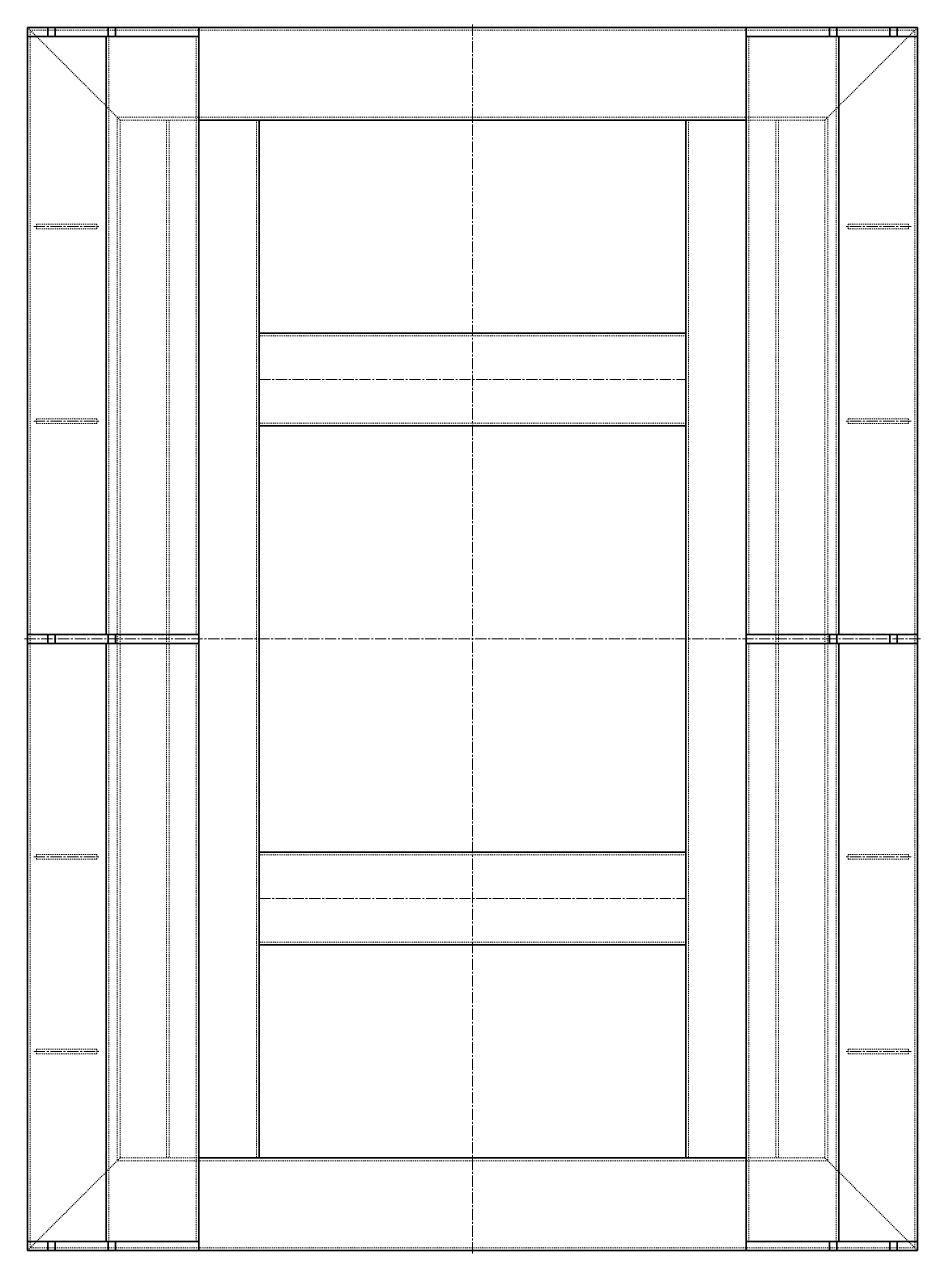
# Model space of a CAD drawing. Header units: millimetres. Extents: x -67280 to 67280, y -47520 to 47520.
# Drawn here: x 54081 to 55047, y -12611 to -11285 of the extents above; entities that cross this region are included whole.
import ezdxf

# ---------------------------------------------------------------- set-up
doc = ezdxf.new("R2010")
doc.units = ezdxf.units.MM
doc.linetypes.add('点画线', pattern=[18, 12, -2, 2, -2])
doc.linetypes.add('虚线', pattern=[2, 1, -1])
for name, color, linetype, lineweight in [('ACAD细实线', 2, 'Continuous', 18), ('EB0', 7, 'Continuous', 35), ('中心线层', 1, '点画线', 18), ('虚线层', 100, '虚线', 18)]:
    doc.layers.add(name, color=color, linetype=linetype, lineweight=lineweight)

# ---------------------------------------------------------------- blocks, each defined once
blk = doc.blocks.new('*X1743')
at = {"layer": 'EB0'}
for p, q in [((-480, 0), (480, 0)), ((-480, 0), (-480, -1320)), ((-458, 0), (-458, -10)), ((-450, 0), (-450, -10)), ((-385, 0), (-385, -10)), ((385, 0), (385, -10)), ((450, 0), (450, -10)), ((458, 0), (458, -10)), ((480, 0), (480, -1320)), ((-480, -10), (-295, -10)), ((-395, -10), (-395, -655)), ((-393, 0), (-393, -10)), ((-295, 0), (-295, -10)), ((-295, -10), (-295, -655)), ((295, 0), (295, -10)), ((480, -10), (295, -10)), ((295, -10), (295, -655)), ((393, 0), (393, -10)), ((395, -10), (395, -655)), ((-295, -100), (295, -100)), ((-230, -100), (-230, -1220)), ((230, -100), (230, -1220)), ((230, -330), (-230, -330)), ((230, -430), (-230, -430)), ((-295, -655), (-480, -655)), ((-458, -655), (-458, -665)), ((-450, -655), (-450, -665)), ((-393, -655), (-393, -665)), ((-385, -655), (-385, -665)), ((-295, -655), (-295, -665)), ((295, -655), (295, -665)), ((295, -655), (480, -655)), ((385, -655), (385, -665)), ((393, -655), (393, -665)), ((450, -655), (450, -665)), ((458, -655), (458, -665)), ((-480, -665), (-295, -665)), ((-395, -1310), (-395, -665)), ((-295, -1310), (-295, -665)), ((480, -665), (295, -665)), ((295, -1310), (295, -665)), ((395, -1310), (395, -665)), ((230, -890), (-230, -890)), ((230, -990), (-230, -990)), ((295, -1220), (-295, -1220)), ((-295, -1310), (-480, -1310)), ((-458, -1310), (-458, -1320)), ((-450, -1310), (-450, -1320)), ((-393, -1310), (-393, -1320)), ((-385, -1310), (-385, -1320)), ((-295, -1310), (-295, -1320)), ((295, -1310), (295, -1320)), ((295, -1310), (480, -1310)), ((385, -1310), (385, -1320)), ((393, -1310), (393, -1320)), ((450, -1310), (450, -1320)), ((458, -1310), (458, -1320)), ((480, -1320), (-480, -1320)), ((-480, -1320), (-295, -1320)), ((480, -1320), (295, -1320))]:
    blk.add_line(p, q, dxfattribs=at)
at = {"layer": '中心线层'}
for p, q in [((0, 3), (0, -1323)), ((-473, -215), (-402, -215)), ((473, -215), (402, -215)), ((-230, -380), (230, -380)), ((-473, -425), (-402, -425)), ((473, -425), (402, -425)), ((-483, -660), (483, -660)), ((-473, -895), (-402, -895)), ((473, -895), (402, -895)), ((-230, -940), (230, -940)), ((-473, -1105), (-402, -1105)), ((473, -1105), (402, -1105))]:
    blk.add_line(p, q, dxfattribs=at)
at = {"layer": '虚线层', "linetype": '虚线', "lineweight": 18}
for p, q in [((-380, -100), (-480, 0)), ((380, -100), (480, 0)), ((-477, -3), (-477, -1317)), ((-477, -3), (477, -3)), ((-392, -10), (-392, -655)), ((-298, -10), (-298, -655)), ((298, -10), (298, -655)), ((392, -10), (392, -655)), ((477, -3), (477, -1317)), ((-383, -97), (-383, -1223)), ((-383, -97), (383, -97)), ((-380, -100), (-380, -1220)), ((-380, -100), (-295, -100)), ((-330, -100), (-330, -1220)), ((-327, -100), (-327, -1220)), ((-233, -100), (-233, -1220)), ((233, -100), (233, -1220)), ((295, -100), (380, -100)), ((327, -100), (327, -1220)), ((330, -100), (330, -1220)), ((380, -100), (380, -1220)), ((383, -97), (383, -1223)), ((-470, -212.5), (-405, -212.5)), ((-470, -212.5), (-470, -217.5)), ((-470, -217.5), (-405, -217.5)), ((-405, -212.5), (-405, -217.5)), ((470, -212.5), (405, -212.5)), ((405, -212.5), (405, -217.5)), ((470, -217.5), (405, -217.5)), ((470, -212.5), (470, -217.5)), ((230, -333), (-230, -333)), ((-470, -422.5), (-405, -422.5)), ((-470, -422.5), (-470, -427.5)), ((-405, -422.5), (-405, -427.5)), ((470, -422.5), (405, -422.5)), ((405, -422.5), (405, -427.5)), ((470, -422.5), (470, -427.5)), ((-470, -427.5), (-405, -427.5)), ((230, -427), (-230, -427)), ((470, -427.5), (405, -427.5)), ((-392, -1310), (-392, -665)), ((-298, -1310), (-298, -665)), ((298, -1310), (298, -665)), ((392, -1310), (392, -665)), ((-470, -892.5), (-405, -892.5)), ((-470, -897.5), (-470, -892.5)), ((-470, -897.5), (-405, -897.5)), ((-405, -897.5), (-405, -892.5)), ((230, -893), (-230, -893)), ((470, -892.5), (405, -892.5)), ((405, -897.5), (405, -892.5)), ((470, -897.5), (405, -897.5)), ((470, -897.5), (470, -892.5)), ((230, -987), (-230, -987)), ((-470, -1102.5), (-405, -1102.5)), ((-470, -1107.5), (-470, -1102.5)), ((-470, -1107.5), (-405, -1107.5)), ((-405, -1107.5), (-405, -1102.5)), ((470, -1102.5), (405, -1102.5)), ((405, -1107.5), (405, -1102.5)), ((470, -1107.5), (405, -1107.5)), ((470, -1107.5), (470, -1102.5)), ((-380, -1220), (-480, -1320)), ((383, -1223), (-383, -1223)), ((-295, -1220), (-380, -1220)), ((380, -1220), (295, -1220)), ((480, -1320), (380, -1220)), ((477, -1317), (-477, -1317))]:
    blk.add_line(p, q, dxfattribs=at)

msp = doc.modelspace()

# ---------------------------------------------------------------- block references
at = {"layer": 'ACAD细实线'}
msp.add_blockref('*X1743', (54563.943, -11287.902), dxfattribs=at)

doc.saveas('drawing.dxf')
